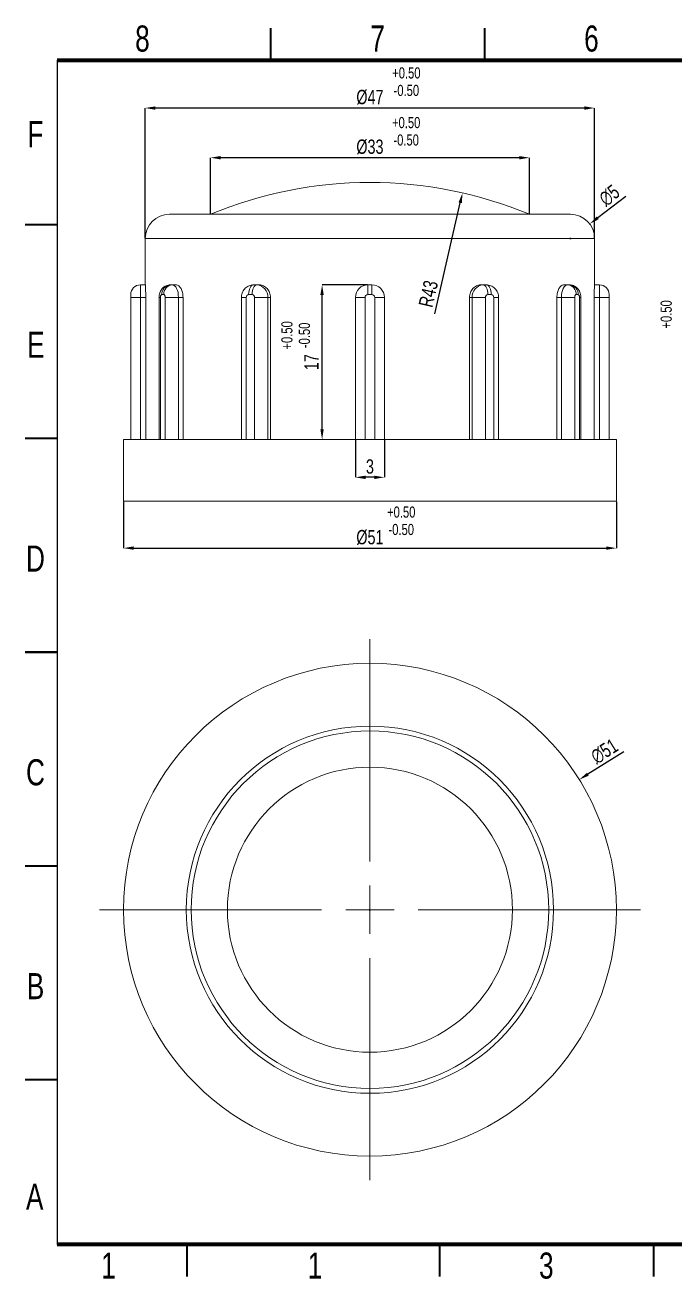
# Model space of a CAD drawing. Header units: millimetres. Extents: x 1357 to 1541, y 655 to 784.
# Drawn here: x 1357.3 to 1424.6, y 654.5 to 784.3 of the extents above; entities that cross this region are included whole.
import ezdxf

# ---------------------------------------------------------------- set-up
doc = ezdxf.new("R2010")
doc.units = ezdxf.units.MM
doc.styles.add('SLDTEXTSTYLE0', font='TXT', dxfattribs={"width": 0.75})
doc.dimstyles.new('SLDDIMSTYLE30', dxfattribs={"dimscale": 0.7, "dimtxt": 2.116667, "dimasz": 1.5, "dimexe": 0, "dimexo": 0.0625, "dimgap": 0.529167, "dimtad": 1, "dimdec": 0, "dimrnd": 1e-09, "dimzin": 12, "dimdsep": 46, "dimtxsty": 'SLDTEXTSTYLE0', "dimcen": 0.09, "dimadec": 0, "dimazin": 3, "dimtfac": 1, "dimtdec": 0, "dimtofl": 0, "dimtmove": 0, "dimatfit": 3, "dimfxl": 1, "dimfrac": 2, "dimtolj": 1, "dimtzin": 12, "dimarcsym": 0})

# ---------------------------------------------------------------- blocks, each defined once
blk = doc.blocks.new('SW_CENTERMARKSYMBOL_0')
at = {"color": 0, "linetype": 'Continuous', "lineweight": 0}
for p, q in [((0, 10), (0, 56)), ((0, 0), (0, 5)), ((-10, 0), (-56, 0)), ((0, 0), (-5, 0)), ((0, 0), (0, -5)), ((0, 0), (5, 0)), ((10, 0), (56, 0)), ((0, -10), (0, -56))]:
    blk.add_line(p, q, dxfattribs=at)
blk = doc.blocks.new('*D4')
at = {"color": 0, "lineweight": -2, "transparency": 16777216}
for p, q in [((1367.5, 734.94), (1367.5, 730.14)), ((1418.5, 734.94), (1418.5, 730.14)), ((1368.55, 730.14), (1417.45, 730.14))]:
    blk.add_line(p, q, dxfattribs=at)
at = {"color": 0, "transparency": 16777216}
for points in [[(1368.55, 730.32), (1368.55, 729.97), (1367.5, 730.14)], [(1417.45, 730.32), (1417.45, 729.97), (1418.5, 730.14)]]:
    blk.add_solid(points, dxfattribs=at)
at = {"layer": 'Defpoints', "color": 0, "transparency": 16777216}
for p in [(1367.5, 734.99), (1418.5, 734.99), (1418.5, 730.14)]:
    blk.add_point(p, dxfattribs=at)
at = {"color": 0, "transparency": 16777216, "insert": (1393, 731.25), "char_height": 1.482, "attachment_point": 5, "style": 'SLDTEXTSTYLE0'}
blk.add_mtext('\\A1;%%C51', dxfattribs=at)
blk = doc.blocks.new('*D5')
at = {"color": 0, "lineweight": -2, "transparency": 16777216}
for p, q in [((1369.75, 762.23), (1369.75, 775.69)), ((1415.2, 775.69), (1370.8, 775.69)), ((1416.25, 762.23), (1416.25, 775.69))]:
    blk.add_line(p, q, dxfattribs=at)
at = {"color": 0, "transparency": 16777216}
for points in [[(1370.8, 775.86), (1370.8, 775.51), (1369.75, 775.69)], [(1415.2, 775.86), (1415.2, 775.51), (1416.25, 775.69)]]:
    blk.add_solid(points, dxfattribs=at)
at = {"layer": 'Defpoints', "color": 0, "transparency": 16777216}
for p in [(1369.75, 775.69), (1369.75, 762.19), (1416.25, 762.19)]:
    blk.add_point(p, dxfattribs=at)
at = {"color": 0, "transparency": 16777216, "insert": (1393, 776.8), "char_height": 1.482, "attachment_point": 5, "style": 'SLDTEXTSTYLE0'}
blk.add_mtext('\\A1;%%C47', dxfattribs=at)
blk = doc.blocks.new('*D6')
at = {"color": 0, "lineweight": -2, "transparency": 16777216}
for p, q in [((1419.48, 766.54), (1416.58, 764.33)), ((1413.69, 762.19), (1413.82, 762.19)), ((1413.75, 762.12), (1413.75, 762.25))]:
    blk.add_line(p, q, dxfattribs=at)
at = {"color": 0, "transparency": 16777216}
blk.add_solid([(1416.47, 764.47), (1416.69, 764.19), (1415.74, 763.7)], dxfattribs=at)
at = {"layer": 'Defpoints', "color": 0, "transparency": 16777216}
for p in [(1415.74, 763.7), (1411.76, 760.67)]:
    blk.add_point(p, dxfattribs=at)
at = {"color": 0, "transparency": 16777216, "insert": (1417.78, 766.64), "char_height": 1.482, "attachment_point": 5, "rotation": 37.2084, "style": 'SLDTEXTSTYLE0'}
blk.add_mtext('\\A1;∅5', dxfattribs=at)
blk = doc.blocks.new('*D7')
at = {"color": 0, "lineweight": -2, "transparency": 16777216}
for p, q in [((1392.76, 757.39), (1388.05, 757.39)), ((1388.05, 742.44), (1388.05, 756.34)), ((1388.09, 741.39), (1388.05, 741.39))]:
    blk.add_line(p, q, dxfattribs=at)
at = {"color": 0, "transparency": 16777216}
for points in [[(1387.87, 756.34), (1388.22, 756.34), (1388.05, 757.39)], [(1387.87, 742.44), (1388.22, 742.44), (1388.05, 741.39)]]:
    blk.add_solid(points, dxfattribs=at)
at = {"layer": 'Defpoints', "color": 0, "transparency": 16777216}
for p in [(1388.05, 757.39), (1392.8, 757.39), (1388.13, 741.39)]:
    blk.add_point(p, dxfattribs=at)
at = {"color": 0, "transparency": 16777216, "insert": (1386.94, 749.39), "char_height": 1.482, "attachment_point": 5, "rotation": 90, "style": 'SLDTEXTSTYLE0'}
blk.add_mtext('\\A1;17', dxfattribs=at)
blk = doc.blocks.new('*D8')
at = {"color": 0, "lineweight": -2, "transparency": 16777216}
for p, q in [((1391.5, 741.34), (1391.5, 737.47)), ((1394.5, 741.34), (1394.5, 737.47)), ((1393.45, 737.47), (1392.55, 737.47))]:
    blk.add_line(p, q, dxfattribs=at)
at = {"color": 0, "transparency": 16777216}
for points in [[(1392.55, 737.64), (1392.55, 737.29), (1391.5, 737.47)], [(1393.45, 737.64), (1393.45, 737.29), (1394.5, 737.47)]]:
    blk.add_solid(points, dxfattribs=at)
at = {"layer": 'Defpoints', "color": 0, "transparency": 16777216}
for p in [(1391.5, 741.39), (1394.5, 741.39), (1391.5, 737.47)]:
    blk.add_point(p, dxfattribs=at)
at = {"color": 0, "transparency": 16777216, "insert": (1393, 738.58), "char_height": 1.482, "attachment_point": 5, "style": 'SLDTEXTSTYLE0'}
blk.add_mtext('\\A1;3', dxfattribs=at)
blk = doc.blocks.new('*D9')
at = {"color": 0, "lineweight": -2, "transparency": 16777216}
for p, q in [((1419.27, 709.05), (1415.55, 706.74)), ((1392.94, 692.72), (1393.07, 692.72)), ((1393, 692.65), (1393, 692.78))]:
    blk.add_line(p, q, dxfattribs=at)
at = {"color": 0, "transparency": 16777216}
blk.add_solid([(1415.46, 706.89), (1415.64, 706.59), (1414.66, 706.18)], dxfattribs=at)
at = {"layer": 'Defpoints', "color": 0, "transparency": 16777216}
for p in [(1414.66, 706.18), (1371.35, 679.25)]:
    blk.add_point(p, dxfattribs=at)
at = {"color": 0, "transparency": 16777216, "insert": (1417.27, 709.11), "char_height": 1.482, "attachment_point": 5, "rotation": 31.872, "style": 'SLDTEXTSTYLE0'}
blk.add_mtext('\\A1;∅51', dxfattribs=at)
blk = doc.blocks.new('*D18')
at = {"color": 0, "lineweight": -2, "transparency": 16777216}
blk.add_line((1399.72, 754.4), (1402.34, 765.88), dxfattribs=at)
at = {"color": 0, "transparency": 16777216}
blk.add_solid([(1402.17, 765.92), (1402.51, 765.84), (1402.58, 766.9)], dxfattribs=at)
at = {"layer": 'Defpoints', "color": 0, "transparency": 16777216}
for p in [(1402.58, 766.9), (1393, 725.08)]:
    blk.add_point(p, dxfattribs=at)
at = {"color": 0, "transparency": 16777216, "insert": (1399.05, 756.46), "char_height": 1.482, "attachment_point": 5, "rotation": 77.1075, "style": 'SLDTEXTSTYLE0'}
blk.add_mtext('\\A1;R43', dxfattribs=at)
blk = doc.blocks.new('*D19')
at = {"color": 0, "lineweight": -2, "transparency": 16777216}
for p, q in [((1376.5, 764.73), (1376.5, 770.55)), ((1408.45, 770.55), (1377.55, 770.55)), ((1409.5, 764.73), (1409.5, 770.55))]:
    blk.add_line(p, q, dxfattribs=at)
at = {"color": 0, "transparency": 16777216}
for points in [[(1377.55, 770.72), (1377.55, 770.37), (1376.5, 770.55)], [(1408.45, 770.72), (1408.45, 770.37), (1409.5, 770.55)]]:
    blk.add_solid(points, dxfattribs=at)
at = {"layer": 'Defpoints', "color": 0, "transparency": 16777216}
for p in [(1376.5, 770.55), (1376.5, 764.69), (1409.5, 764.69)]:
    blk.add_point(p, dxfattribs=at)
at = {"color": 0, "transparency": 16777216, "insert": (1393, 771.66), "char_height": 1.482, "attachment_point": 5, "style": 'SLDTEXTSTYLE0'}
blk.add_mtext('\\A1;%%C33', dxfattribs=at)

msp = doc.modelspace()

# ---------------------------------------------------------------- linework, layer by layer
at = {"color": 7, "linetype": 'Continuous', "lineweight": 35}
for p, q in [((1382.76, 780.64), (1382.76, 783.96)), ((1404.88, 780.64), (1404.88, 783.96)), ((1360.63, 763.61), (1357.32, 763.61)), ((1360.63, 741.48), (1357.32, 741.48)), ((1357.32, 719.36), (1360.63, 719.36)), ((1360.63, 719.36), (1357.32, 719.36)), ((1360.63, 697.24), (1357.32, 697.24)), ((1360.63, 675.11), (1357.32, 675.11)), ((1374.07, 658.08), (1374.07, 654.76)), ((1400.21, 658.08), (1400.21, 654.76)), ((1422.33, 658.08), (1422.33, 654.76))]:
    msp.add_line(p, q, dxfattribs=at)
at = {"color": 7, "linetype": 'Continuous', "lineweight": 70}
for p, q in [((1360.63, 780.64), (1537.62, 780.64)), ((1537.62, 658.08), (1360.63, 658.08))]:
    msp.add_line(p, q, dxfattribs=at)
msp.add_line((1360.63, 780.64), (1360.63, 658.08))
at = {"linetype": 'Continuous', "lineweight": 20}
for p, q in [((1372.25, 764.69), (1393, 764.69)), ((1393, 764.69), (1413.75, 764.69)), ((1369.75, 762.19), (1369.75, 757.39)), ((1369.75, 762.19), (1393, 762.19)), ((1393, 762.19), (1416.25, 762.19)), ((1416.25, 757.39), (1416.25, 762.19)), ((1369.25, 757.39), (1369.25, 756.09)), ((1369.25, 757.39), (1369.75, 757.39)), ((1372.34, 757.39), (1372.54, 757.39)), ((1372.54, 757.39), (1372.97, 757.39)), ((1380.95, 757.39), (1381.3, 757.39)), ((1381.3, 757.39), (1381.55, 757.39)), ((1392.8, 756.39), (1392.8, 757.39)), ((1392.8, 757.39), (1393.2, 757.39)), ((1393.2, 756.39), (1393.2, 757.39)), ((1404.7, 757.39), (1404.45, 757.39)), ((1404.7, 757.39), (1405.05, 757.39)), ((1413.47, 757.39), (1413.04, 757.39)), ((1413.47, 757.39), (1413.67, 757.39)), ((1416.75, 757.39), (1416.25, 757.39)), ((1416.75, 756.09), (1416.75, 757.39)), ((1368.25, 756.09), (1368.25, 756.39)), ((1368.25, 741.39), (1368.25, 756.09)), ((1368.25, 756.09), (1369.25, 756.09)), ((1369.25, 756.09), (1369.8, 756.09)), ((1369.25, 756.09), (1369.25, 741.39)), ((1369.8, 741.39), (1369.8, 756.09)), ((1371.19, 756.09), (1371.19, 741.39)), ((1371.32, 756.09), (1371.19, 756.09)), ((1371.32, 756.09), (1371.32, 741.39)), ((1371.67, 756.39), (1371.47, 756.39)), ((1371.82, 756.09), (1373.19, 756.09)), ((1371.82, 741.39), (1371.82, 756.09)), ((1373.19, 756.09), (1373.19, 741.39)), ((1373.19, 756.09), (1373.66, 756.09)), ((1373.66, 741.39), (1373.66, 756.09)), ((1379.7, 756.09), (1379.7, 741.39)), ((1380.2, 756.09), (1379.7, 756.09)), ((1380.2, 756.09), (1380.2, 741.39)), ((1380.8, 756.39), (1380.45, 756.39)), ((1381.06, 741.39), (1381.06, 756.09)), ((1381.06, 756.09), (1382.43, 756.09)), ((1382.43, 756.09), (1382.43, 741.39)), ((1382.43, 756.09), (1382.7, 756.09)), ((1382.7, 741.39), (1382.7, 756.09)), ((1391.5, 741.39), (1391.5, 756.09)), ((1392.5, 756.09), (1391.5, 756.09)), ((1392.5, 756.09), (1392.5, 741.39)), ((1393.2, 756.39), (1392.8, 756.39)), ((1393.5, 741.39), (1393.5, 756.09)), ((1393.5, 756.09), (1394.5, 756.09)), ((1394.5, 756.09), (1394.5, 741.39)), ((1403.3, 756.09), (1403.3, 741.39)), ((1403.58, 756.09), (1403.3, 756.09)), ((1403.58, 741.39), (1403.58, 756.09)), ((1403.58, 756.09), (1404.95, 756.09)), ((1404.95, 756.09), (1404.95, 741.39)), ((1405.55, 756.39), (1405.2, 756.39)), ((1405.81, 741.39), (1405.81, 756.09)), ((1406.31, 756.09), (1405.81, 756.09)), ((1406.31, 741.39), (1406.31, 756.09)), ((1412.35, 756.09), (1412.35, 741.39)), ((1412.82, 756.09), (1412.35, 756.09)), ((1414.19, 756.09), (1412.82, 756.09)), ((1412.82, 741.39), (1412.82, 756.09)), ((1414.19, 756.09), (1414.19, 741.39)), ((1414.54, 756.39), (1414.34, 756.39)), ((1414.69, 741.39), (1414.69, 756.09)), ((1414.69, 756.09), (1414.82, 756.09)), ((1414.82, 741.39), (1414.82, 756.09)), ((1416.2, 756.09), (1416.2, 741.39)), ((1416.75, 756.09), (1416.2, 756.09)), ((1416.75, 741.39), (1416.75, 756.09)), ((1416.75, 756.09), (1417.75, 756.09)), ((1417.75, 756.39), (1417.75, 756.09)), ((1417.75, 756.09), (1417.75, 741.39)), ((1367.5, 741.39), (1367.5, 734.99)), ((1367.5, 741.39), (1393, 741.39)), ((1393, 741.39), (1418.5, 741.39)), ((1418.5, 734.99), (1418.5, 741.39)), ((1367.5, 734.99), (1393, 734.99)), ((1393, 734.99), (1418.5, 734.99))]:
    msp.add_line(p, q, dxfattribs=at)
at = {"linetype": 'Continuous', "lineweight": 20, "flags": 128}
for points in [[(1372.54, 757.39), (1372.66, 757.36), (1372.78, 757.29), (1372.9, 757.17), (1372.99, 757), (1373.08, 756.81), (1373.14, 756.58), (1373.17, 756.34), (1373.19, 756.09)], [(1380.45, 756.39), (1380.46, 756.58), (1380.49, 756.77), (1380.54, 756.94), (1380.6, 757.09), (1380.68, 757.22), (1380.76, 757.31), (1380.86, 757.37), (1380.95, 757.39)], [(1380.8, 756.39), (1380.81, 756.58), (1380.84, 756.77), (1380.89, 756.94), (1380.95, 757.09), (1381.02, 757.22), (1381.11, 757.31), (1381.2, 757.37), (1381.3, 757.39)], [(1404.7, 757.39), (1404.8, 757.37), (1404.9, 757.31), (1404.98, 757.22), (1405.06, 757.09), (1405.12, 756.94), (1405.17, 756.77), (1405.2, 756.58), (1405.2, 756.39)], [(1405.05, 757.39), (1405.15, 757.37), (1405.24, 757.31), (1405.33, 757.22), (1405.4, 757.09), (1405.47, 756.94), (1405.51, 756.77), (1405.54, 756.58), (1405.55, 756.39)], [(1412.82, 756.09), (1412.83, 756.34), (1412.87, 756.58), (1412.93, 756.81), (1413.01, 757), (1413.11, 757.17), (1413.22, 757.29), (1413.34, 757.36), (1413.47, 757.39)], [(1371.47, 756.39), (1371.44, 756.38), (1371.41, 756.36), (1371.39, 756.33), (1371.36, 756.3), (1371.34, 756.25), (1371.33, 756.2), (1371.32, 756.14), (1371.32, 756.09)], [(1371.82, 756.09), (1371.82, 756.14), (1371.81, 756.2), (1371.79, 756.25), (1371.78, 756.3), (1371.75, 756.33), (1371.73, 756.36), (1371.7, 756.38), (1371.67, 756.39)], [(1414.34, 756.39), (1414.31, 756.38), (1414.28, 756.36), (1414.25, 756.33), (1414.23, 756.3), (1414.21, 756.25), (1414.2, 756.2), (1414.19, 756.14), (1414.19, 756.09)], [(1414.69, 756.09), (1414.68, 756.14), (1414.68, 756.2), (1414.66, 756.25), (1414.64, 756.3), (1414.62, 756.33), (1414.59, 756.36), (1414.57, 756.38), (1414.54, 756.39)]]:
    msp.add_lwpolyline(points, dxfattribs=at)
at = {"linetype": 'Continuous', "lineweight": 20}
for radius in [25.5, 19, 18.5, 14.75]:
    msp.add_circle((1393, 692.72), radius, dxfattribs=at)
for centre, radius, start, end in [((1393, 725.08), 42.91, 67.3836, 112.6164), ((1372.25, 762.19), 2.5, 90, 180), ((1413.75, 762.19), 2.5, 0, 90), ((1369.25, 756.39), 1, 90, 180), ((1372.41, 756.45), 0.94, 94.4019, 183.8113), ((1372.61, 756.45), 0.94, 94.4019, 183.8113), ((1381.21, 756.17), 1.22, 356.1887, 85.5981), ((1392.8, 756.09), 1.3, 90, 180), ((1393.2, 756.09), 1.3, 0, 90), ((1404.8, 756.17), 1.22, 94.4019, 183.8113), ((1413.4, 756.45), 0.94, 356.1887, 85.5981), ((1413.6, 756.45), 0.94, 356.1887, 85.5981), ((1416.75, 756.39), 1, 0, 90), ((1380.48, 756.1), 0.282, 94.4019, 183.8113), ((1380.78, 756.1), 0.282, 356.1887, 85.5981), ((1392.8, 756.09), 0.3, 90, 180), ((1393.2, 756.09), 0.3, 0, 90), ((1405.23, 756.1), 0.282, 94.4019, 183.8113), ((1405.53, 756.1), 0.282, 356.1887, 85.5981)]:
    msp.add_arc(centre, radius, start, end, dxfattribs=at)
for points, knots in [([(1369.8, 756.09), (1369.8, 756.26), (1369.8, 756.43), (1369.79, 756.74), (1369.79, 756.88), (1369.78, 757.06), (1369.77, 757.12), (1369.77, 757.21), (1369.77, 757.25), (1369.76, 757.35), (1369.76, 757.39), (1369.75, 757.39)], [0, 0, 0, 0, 0.25, 0.25, 0.5, 0.5, 0.625, 0.625, 0.75, 0.75, 1, 1, 1, 1]), ([(1372.34, 757.39), (1372.26, 757.38), (1372.11, 757.37), (1371.91, 757.3), (1371.72, 757.2), (1371.57, 757.07), (1371.43, 756.92), (1371.33, 756.75), (1371.25, 756.55), (1371.2, 756.33), (1371.19, 756.17), (1371.19, 756.09)], [0, 0, 0, 0, 0.115783, 0.227753, 0.334879, 0.439006, 0.542116, 0.646743, 0.756132, 0.873364, 1, 1, 1, 1]), ([(1373.66, 756.09), (1373.66, 756.26), (1373.64, 756.43), (1373.57, 756.74), (1373.52, 756.88), (1373.42, 757.06), (1373.38, 757.12), (1373.31, 757.21), (1373.27, 757.25), (1373.14, 757.35), (1373.06, 757.39), (1372.97, 757.39)], [0, 0, 0, 0, 0.25, 0.25, 0.5, 0.5, 0.625, 0.625, 0.75, 0.75, 1, 1, 1, 1]), ([(1380.95, 757.39), (1380.88, 757.38), (1380.72, 757.37), (1380.49, 757.3), (1380.28, 757.19), (1380.09, 757.04), (1379.93, 756.86), (1379.81, 756.65), (1379.73, 756.41), (1379.7, 756.22), (1379.7, 756.11), (1379.7, 756.09)], [0, 0, 0, 0, 0.115959, 0.236471, 0.355807, 0.474679, 0.593832, 0.713972, 0.835686, 0.959376, 1, 1, 1, 1]), ([(1382.7, 756.09), (1382.7, 756.26), (1382.67, 756.43), (1382.55, 756.74), (1382.47, 756.88), (1382.31, 757.06), (1382.25, 757.12), (1382.12, 757.21), (1382.06, 757.25), (1381.85, 757.35), (1381.7, 757.39), (1381.55, 757.39)], [0, 0, 0, 0, 0.25, 0.25, 0.5, 0.5, 0.625, 0.625, 0.75, 0.75, 1, 1, 1, 1]), ([(1404.45, 757.39), (1404.31, 757.39), (1404.16, 757.35), (1403.95, 757.25), (1403.88, 757.21), (1403.76, 757.12), (1403.7, 757.06), (1403.54, 756.89), (1403.45, 756.74), (1403.34, 756.43), (1403.3, 756.26), (1403.3, 756.09)], [0, 0, 0, 0, 0.25, 0.25, 0.375, 0.375, 0.5, 0.5, 0.75, 0.75, 1, 1, 1, 1]), ([(1406.31, 756.09), (1406.31, 756.17), (1406.3, 756.33), (1406.23, 756.58), (1406.11, 756.81), (1405.94, 757.02), (1405.74, 757.18), (1405.51, 757.3), (1405.28, 757.37), (1405.12, 757.38), (1405.05, 757.39)], [0, 0, 0, 0, 0.120252, 0.248602, 0.378347, 0.508599, 0.638321, 0.766578, 0.892774, 1, 1, 1, 1]), ([(1413.04, 757.39), (1412.95, 757.39), (1412.86, 757.35), (1412.74, 757.25), (1412.7, 757.21), (1412.62, 757.12), (1412.59, 757.06), (1412.49, 756.89), (1412.44, 756.74), (1412.37, 756.43), (1412.35, 756.26), (1412.35, 756.09)], [0, 0, 0, 0, 0.25, 0.25, 0.375, 0.375, 0.5, 0.5, 0.75, 0.75, 1, 1, 1, 1]), ([(1414.82, 756.09), (1414.82, 756.14), (1414.82, 756.29), (1414.77, 756.51), (1414.68, 756.73), (1414.57, 756.93), (1414.42, 757.09), (1414.25, 757.22), (1414.06, 757.32), (1413.86, 757.38), (1413.73, 757.38), (1413.67, 757.39)], [0, 0, 0, 0, 0.0855499, 0.2238977, 0.3463975, 0.4619755, 0.5742742, 0.6857264, 0.797263, 0.9091163, 1, 1, 1, 1]), ([(1416.25, 757.39), (1416.25, 757.39), (1416.25, 757.35), (1416.24, 757.25), (1416.24, 757.21), (1416.23, 757.12), (1416.23, 757.06), (1416.22, 756.89), (1416.21, 756.74), (1416.21, 756.43), (1416.2, 756.26), (1416.2, 756.09)], [0, 0, 0, 0, 0.25, 0.25, 0.375, 0.375, 0.5, 0.5, 0.75, 0.75, 1, 1, 1, 1])]:
    msp.add_open_spline(points, degree=3, knots=knots, dxfattribs=at)

# ---------------------------------------------------------------- block references
at = {"linetype": 'Continuous', "lineweight": 20, "xscale": 0.5000000000000009, "yscale": 0.5000000000000009, "zscale": 0.5000000000000009}
msp.add_blockref('SW_CENTERMARKSYMBOL_0', (1393, 692.72), dxfattribs=at)

# ---------------------------------------------------------------- texts
at = {"color": 7, "linetype": 'Continuous', "lineweight": 0, "char_height": 2.7, "attachment_point": 2, "style": 'SLDTEXTSTYLE0'}
for s, insert in [('8', (1369.46, 784.23)), ('7', (1393.79, 784.23)), ('6', (1415.92, 784.23)), ('F', (1358.39, 774.33)), ('E', (1358.43, 752.54)), ('D', (1358.39, 730.41)), ('C', (1358.39, 708.29)), ('B', (1358.4, 686.16)), ('A', (1358.31, 664.37)), ('1', (1365.95, 657.24)), ('1', (1387.31, 657.24)), ('3', (1411.25, 657.24))]:
    msp.add_mtext(s, dxfattribs=dict(at, insert=insert))
at = {"color": 7, "linetype": 'Continuous', "lineweight": 18, "char_height": 1.156, "attachment_point": 2, "style": 'SLDTEXTSTYLE0'}
for s, insert in [('\\A1;+0.50', (1396.77, 779.9)), ('\\A1;-0.50', (1396.77, 778.09)), ('\\A1;+0.50', (1396.75, 774.76)), ('\\A1;-0.50', (1396.75, 772.96)), ('\\A1;+0.50', (1396.24, 734.45)), ('\\A1;-0.50', (1396.24, 732.65))]:
    msp.add_mtext(s, dxfattribs=dict(at, insert=insert))
at = {"color": 7, "linetype": 'Continuous', "lineweight": 18, "char_height": 1.156, "attachment_point": 2, "rotation": 90, "style": 'SLDTEXTSTYLE0'}
for s, insert in [('\\A1;+0.50', (1423.08, 754.33)), ('\\A1;+0.50', (1383.83, 752.16)), ('\\A1;-0.50', (1385.64, 752.16))]:
    msp.add_mtext(s, dxfattribs=dict(at, insert=insert))

# ---------------------------------------------------------------- dimensions: what is measured, and where the dimension line sits
dim = msp.add_linear_dim(base=(1369.75317796, 775.68565746), p1=(1416.25317796, 762.18544872), p2=(1369.75317796, 762.18544872), text='%%C<>', dimstyle='SLDDIMSTYLE30')
dim.commit()
dim.dimension.update_dxf_attribs({"geometry": '*D5', "text_midpoint": (1393.00317796, 775.68565746), "dimtype": 160})
for base, p1, p2, picture, middle in [((1376.5, 770.55), (1409.5, 764.69), (1376.5, 764.69), '*D19', (1393, 771.66)), ((1418.5, 730.14), (1367.5, 734.99), (1418.5, 734.99), '*D4', (1393, 731.25))]:
    dim = msp.add_linear_dim(base=base, p1=p1, p2=p2, text='%%C<>', dimstyle='SLDDIMSTYLE30')
    dim.commit()
    dim.dimension.update_dxf_attribs({"geometry": picture, "text_midpoint": middle})
for p1, p2, picture, middle in [((1411.76, 760.67), (1415.74, 763.7), '*D6', (1417.78, 766.64)), ((1371.35, 679.25), (1414.66, 706.18), '*D9', (1417.27, 709.11))]:
    dim = msp.add_diameter_dim_2p(p1=p1, p2=p2, dimstyle='SLDDIMSTYLE30')
    dim.commit()
    dim.dimension.update_dxf_attribs({"geometry": picture, "text_midpoint": middle})
dim = msp.add_radius_dim(center=(1393, 725.08), mpoint=(1402.58, 766.9), dimstyle='SLDDIMSTYLE30')
dim.commit()
dim.dimension.update_dxf_attribs({"geometry": '*D18', "text_midpoint": (1400.13, 756.21), "dimtype": 164})
dim = msp.add_linear_dim(base=(1388.05, 757.39), p1=(1388.13, 741.39), p2=(1392.8, 757.39), angle=90, text='17', dimstyle='SLDDIMSTYLE30')
dim.commit()
dim.dimension.update_dxf_attribs({"geometry": '*D7', "text_midpoint": (1388.05, 749.39), "dimtype": 160})
dim = msp.add_linear_dim(base=(1391.5, 737.47), p1=(1394.5, 741.39), p2=(1391.5, 741.39), dimstyle='SLDDIMSTYLE30')
dim.commit()
dim.dimension.update_dxf_attribs({"geometry": '*D8', "text_midpoint": (1393, 738.58)})

doc.saveas('drawing.dxf')
